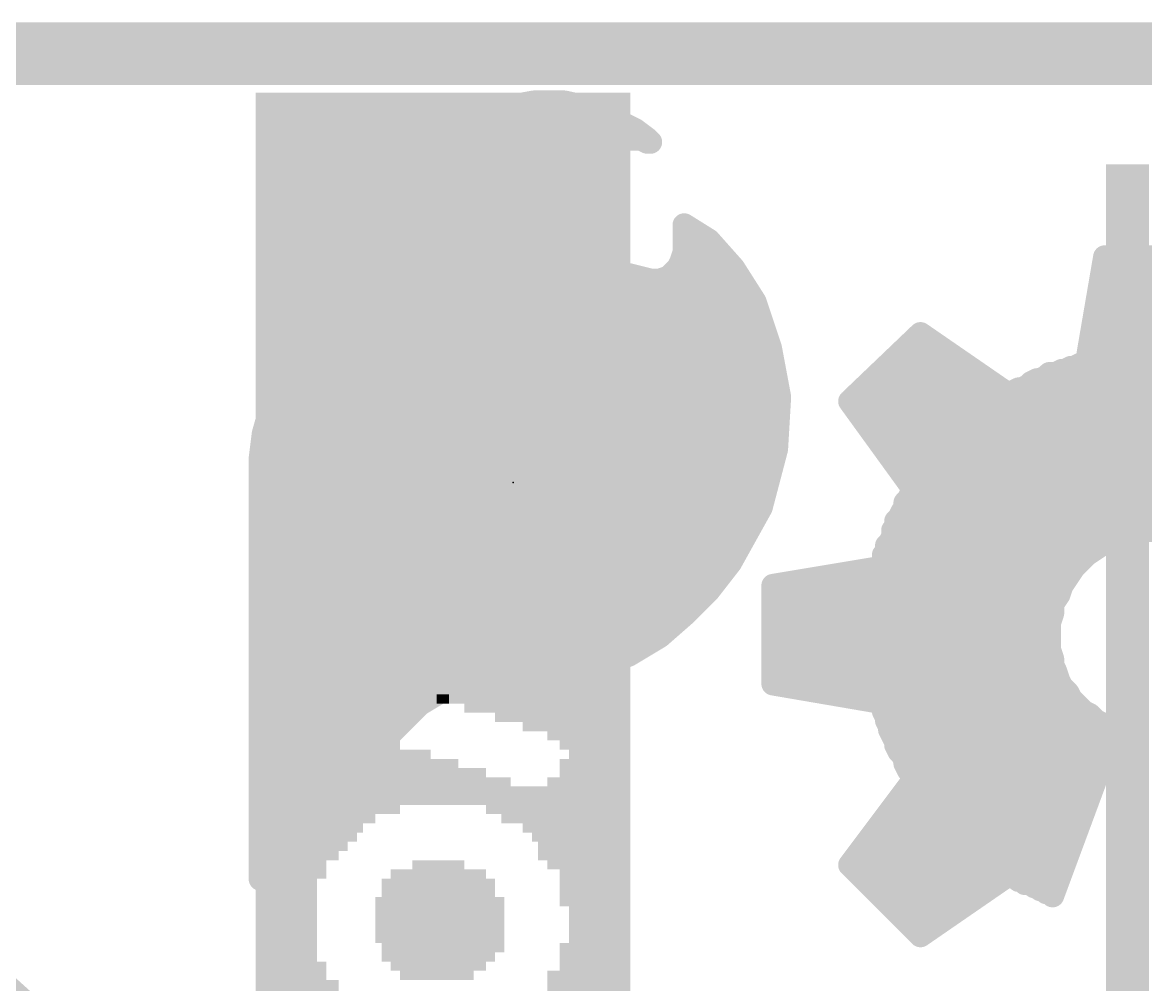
# Model space of a CAD drawing. Extents: x -25 to 82, y -13 to 16.
# Drawn here: x 1.958 to 5.615, y 9.668 to 12.802 of the extents above; entities that cross this region are included whole.
import ezdxf

# ---------------------------------------------------------------- set-up
doc = ezdxf.new("R2010")
doc.units = 0
for name, color, linetype in [('1', 12, 'CONTINUOUS'), ('16', 53, 'CONTINUOUS'), ('17', 254, 'CONTINUOUS'), ('20', 53, 'CONTINUOUS'), ('21', 41, 'CONTINUOUS'), ('22', 40, 'CONTINUOUS'), ('23', 53, 'CONTINUOUS'), ('29', 253, 'CONTINUOUS'), ('30', 253, 'CONTINUOUS')]:
    doc.layers.add(name, color=color, linetype=linetype)

# ---------------------------------------------------------------- blocks, each defined once
blk = doc.blocks.new('RECT')
blk.add_solid([(-0.5, -0.5), (0.5, -0.5), (-0.5, 0.5), (0.5, 0.5)])
blk = doc.blocks.new('ROUNDP')
at = {"const_width": 0.5}
blk.add_lwpolyline([(0, -0.25, 1), (0, 0.25, 1), (0, -0.25)], format="xyb", dxfattribs=at)

msp = doc.modelspace()

# ---------------------------------------------------------------- linework, layer by layer
at = {"layer": '1', "const_width": 0.2032}
msp.add_lwpolyline([(0, 12.7), (19.05, 12.7)], dxfattribs=at)
at = {"layer": '16', "const_width": 0.2032}
msp.add_lwpolyline([(0, 12.7), (19.05, 12.7)], dxfattribs=at)
at = {"layer": '20', "const_width": 0.2032}
msp.add_lwpolyline([(19.05, 12.7), (0, 12.7)], dxfattribs=at)
at = {"layer": '21', "const_width": 0.0762}
for points in [[(3.623, 12.542), (3.513, 12.522)], [(3.723, 12.542), (3.623, 12.542)], [(3.813, 12.522), (3.723, 12.542)], [(3.513, 12.522), (3.403, 12.462)], [(3.953, 12.452), (3.813, 12.522)], [(3.4668, 12.4968), (3.8634, 12.4968)], [(3.403, 12.462), (3.313, 12.392)], [(3.993, 12.422), (3.953, 12.452)], [(3.3498, 12.4206), (3.9074, 12.4206)], [(3.783, 12.382), (3.823, 12.402)], [(3.823, 12.402), (3.873, 12.412)], [(3.873, 12.412), (3.913, 12.422)], [(3.913, 12.422), (3.973, 12.422)], [(3.973, 12.422), (3.993, 12.412)], [(3.9758, 12.4206), (3.9944, 12.4206)], [(4.003, 12.412), (3.993, 12.422)], [(3.993, 12.412), (4.003, 12.412)], [(3.313, 12.392), (3.263, 12.312)], [(3.743, 12.352), (3.783, 12.382)], [(3.2833, 12.3444), (3.7379, 12.3444)], [(3.713, 12.302), (3.723, 12.322)], [(3.723, 12.322), (3.743, 12.352)], [(3.263, 12.312), (3.233, 12.222)], [(3.703, 12.272), (3.713, 12.302)], [(3.2484, 12.2682), (3.703, 12.2682)], [(3.703, 12.212), (3.703, 12.272)], [(3.233, 12.222), (3.233, 12.142)], [(3.713, 12.172), (3.703, 12.212)], [(3.233, 12.192), (3.708, 12.192)], [(3.233, 12.142), (3.253, 12.052)], [(3.753, 12.112), (3.713, 12.172)], [(4.113, 12.142), (4.113, 12.052)], [(4.193, 12.092), (4.113, 12.142)], [(3.2388, 12.1158), (3.7505, 12.1158)], [(3.813, 12.052), (3.753, 12.112)], [(4.113, 12.1158), (4.1549, 12.1158)], [(4.273, 12.002), (4.193, 12.092)], [(3.253, 12.052), (3.303, 11.962)], [(3.2599, 12.0396), (3.8295, 12.0396)], [(3.853, 12.022), (3.813, 12.052)], [(4.113, 12.052), (4.103, 12.022)], [(4.1089, 12.0396), (4.2396, 12.0396)], [(3.883, 12.002), (3.853, 12.022)], [(3.923, 11.982), (3.883, 12.002)], [(4.093, 12.002), (4.063, 11.972)], [(4.103, 12.022), (4.093, 12.002)], [(4.343, 11.892), (4.273, 12.002)], [(3.3022, 11.9634), (3.9974, 11.9634)], [(3.303, 11.962), (3.373, 11.882)], [(4.003, 11.962), (3.923, 11.982)], [(4.033, 11.962), (4.003, 11.962)], [(4.063, 11.972), (4.033, 11.962)], [(4.0372, 11.9634), (4.2976, 11.9634)], [(3.3685, 11.8872), (4.3446, 11.8872)], [(4.393, 11.742), (4.343, 11.892)], [(3.373, 11.882), (3.453, 11.792)], [(3.4361, 11.811), (4.37, 11.811)], [(3.453, 11.792), (3.523, 11.722)], [(3.073, 11.742), (3.013, 11.732)], [(3.193, 11.742), (3.073, 11.742)], [(3.233, 11.722), (3.193, 11.742)], [(4.423, 11.582), (4.393, 11.742)], [(2.913, 11.702), (2.873, 11.672)], [(2.963, 11.722), (2.913, 11.702)], [(3.013, 11.732), (2.963, 11.722)], [(3.0298, 11.7348), (3.2074, 11.7348)], [(3.183, 11.692), (3.223, 11.712)], [(3.223, 11.712), (3.233, 11.722)], [(3.5102, 11.7348), (4.3944, 11.7348)], [(3.523, 11.722), (3.553, 11.642)], [(2.873, 11.672), (2.823, 11.632)], [(3.093, 11.622), (3.153, 11.682)], [(3.153, 11.682), (3.183, 11.692)], [(2.823, 11.632), (2.763, 11.532)], [(2.8563, 11.6586), (3.1296, 11.6586)], [(3.5468, 11.6586), (4.4086, 11.6586)], [(3.553, 11.642), (3.553, 11.572)], [(3.083, 11.592), (3.093, 11.622)], [(3.083, 11.552), (3.083, 11.592)], [(2.7932, 11.5824), (3.083, 11.5824)], [(3.553, 11.572), (3.533, 11.512)], [(3.553, 11.5824), (4.4229, 11.5824)], [(4.413, 11.412), (4.423, 11.582)], [(2.763, 11.532), (2.743, 11.462)], [(3.093, 11.522), (3.083, 11.552)], [(3.113, 11.492), (3.093, 11.522)], [(2.7556, 11.5062), (3.1035, 11.5062)], [(3.173, 11.432), (3.113, 11.492)], [(3.533, 11.512), (3.493, 11.462)], [(3.5284, 11.5062), (4.4185, 11.5062)], [(2.743, 11.462), (2.733, 11.382)], [(3.493, 11.462), (3.433, 11.422)], [(2.739, 11.43), (3.178, 11.43)], [(3.223, 11.412), (3.173, 11.432)], [(3.273, 11.402), (3.223, 11.412)], [(3.433, 11.422), (3.353, 11.402)], [(3.445, 11.43), (4.4141, 11.43)], [(4.363, 11.222), (4.413, 11.412)], [(2.733, 11.382), (2.733, 10.012)], [(3.353, 11.402), (3.273, 11.402)], [(2.733, 11.3538), (4.3977, 11.3538)], [(2.733, 11.2776), (4.3776, 11.2776)], [(2.733, 11.2014), (4.3516, 11.2014)], [(4.263, 11.042), (4.363, 11.222)], [(2.733, 11.1252), (4.3092, 11.1252)], [(2.733, 11.049), (4.2669, 11.049)], [(4.193, 10.952), (4.263, 11.042)], [(2.733, 10.9728), (4.2092, 10.9728)], [(4.113, 10.872), (4.193, 10.952)], [(2.733, 10.8966), (4.1376, 10.8966)], [(4.033, 10.802), (4.113, 10.872)], [(2.733, 10.8204), (4.054, 10.8204)], [(3.933, 10.742), (4.033, 10.802)], [(2.733, 10.7442), (3.9367, 10.7442)], [(3.833, 10.702), (3.933, 10.742)], [(3.723, 10.672), (3.833, 10.702)], [(2.733, 10.668), (3.699, 10.668)], [(3.253, 10.582), (3.353, 10.642)], [(3.353, 10.642), (3.413, 10.652)], [(3.413, 10.652), (3.603, 10.652)], [(3.603, 10.652), (3.723, 10.672)], [(2.733, 10.5918), (3.2693, 10.5918)], [(3.153, 10.482), (3.253, 10.582)], [(2.733, 10.5156), (3.1866, 10.5156)], [(3.033, 10.342), (3.153, 10.482)], [(2.733, 10.4394), (3.1165, 10.4394)], [(2.733, 10.3632), (3.0512, 10.3632)], [(2.913, 10.222), (3.033, 10.342)], [(2.733, 10.287), (2.978, 10.287)], [(2.733, 10.2108), (2.9037, 10.2108)], [(2.863, 10.162), (2.913, 10.222)], [(2.733, 10.1346), (2.8356, 10.1346)], [(2.813, 10.112), (2.863, 10.162)], [(2.783, 10.062), (2.813, 10.112)], [(2.733, 10.012), (2.783, 10.062)], [(2.733, 10.0584), (2.7794, 10.0584)]]:
    msp.add_lwpolyline(points, dxfattribs=at)
at = {"layer": '21', "const_width": 0.0381}
for points in [[(3.623, 12.561, 1), (3.623, 12.5229)], [(3.6264, 12.5233, 1), (3.6196, 12.5607)], [(3.7271, 12.5606, 1), (3.7189, 12.5234)], [(3.723, 12.5229, 1), (3.723, 12.561)], [(3.5096, 12.5407, 1), (3.5164, 12.5033)], [(3.5221, 12.5053, 1), (3.5039, 12.5387)], [(3.8215, 12.539, 1), (3.8045, 12.505)], [(3.8089, 12.5034, 1), (3.8171, 12.5406)], [(3.4668, 12.5159, 1), (3.4668, 12.4778)], [(3.8634, 12.4778, 1), (3.8634, 12.5159)], [(3.3939, 12.4787, 1), (3.4121, 12.4453)], [(3.4147, 12.447, 1), (3.3913, 12.477)], [(3.9644, 12.4672, 1), (3.9416, 12.4368)], [(3.9445, 12.435, 1), (3.9615, 12.469)], [(3.3498, 12.4397, 1), (3.3498, 12.4016)], [(3.8193, 12.4207, 1), (3.8267, 12.3833)], [(3.8315, 12.385, 1), (3.8145, 12.419)], [(3.8684, 12.4305, 1), (3.8776, 12.3935)], [(3.8767, 12.3933, 1), (3.8693, 12.4307)], [(3.913, 12.4411, 1), (3.913, 12.403)], [(3.9074, 12.4016, 1), (3.9074, 12.4397)], [(3.9176, 12.4035, 1), (3.9084, 12.4405)], [(3.9815, 12.439, 1), (3.9645, 12.405)], [(3.9758, 12.4397, 1), (3.9758, 12.4016)], [(3.973, 12.403, 1), (3.973, 12.4411)], [(4.0065, 12.4355, 1), (3.9795, 12.4085)], [(3.993, 12.4311, 1), (3.993, 12.393)], [(3.9816, 12.4068, 1), (4.0044, 12.4372)], [(3.9845, 12.395, 1), (4.0015, 12.429)], [(3.9895, 12.3985, 1), (4.0165, 12.4255)], [(3.9944, 12.4016, 1), (3.9944, 12.4397)], [(4.003, 12.393, 1), (4.003, 12.4311)], [(3.3013, 12.407, 1), (3.3247, 12.377)], [(3.3292, 12.3819, 1), (3.2968, 12.4021)], [(3.7745, 12.399, 1), (3.7915, 12.365)], [(3.7944, 12.3668, 1), (3.7716, 12.3972)], [(3.2833, 12.3635, 1), (3.2833, 12.3254)], [(3.74, 12.3135, 1), (3.706, 12.3305)], [(3.7316, 12.3672, 1), (3.7544, 12.3368)], [(3.7589, 12.3414, 1), (3.7271, 12.3626)], [(3.7379, 12.3254, 1), (3.7379, 12.3635)], [(3.2468, 12.3221, 1), (3.2792, 12.3019)], [(3.2811, 12.306, 1), (3.2449, 12.318)], [(3.696, 12.3105, 1), (3.73, 12.2935)], [(3.7311, 12.296, 1), (3.6949, 12.308)], [(3.7071, 12.3326, 1), (3.7389, 12.3114)], [(3.2484, 12.2873, 1), (3.2484, 12.2492)], [(3.6849, 12.278, 1), (3.7211, 12.266)], [(3.7221, 12.272, 1), (3.684, 12.272)], [(3.703, 12.2492, 1), (3.703, 12.2873)], [(3.2521, 12.222, 1), (3.214, 12.222)], [(3.7215, 12.2166, 1), (3.6845, 12.2074)], [(3.2149, 12.228, 1), (3.2511, 12.216)], [(3.233, 12.2111, 1), (3.233, 12.173)], [(3.684, 12.212, 1), (3.7221, 12.212)], [(3.708, 12.173, 1), (3.708, 12.2111)], [(3.2516, 12.1461, 1), (3.2144, 12.1379)], [(3.7289, 12.1826, 1), (3.6971, 12.1614)], [(3.6945, 12.1674, 1), (3.7315, 12.1766)], [(4.1231, 12.1582, 1), (4.1029, 12.1258)], [(4.1321, 12.142, 1), (4.094, 12.142)], [(3.214, 12.142, 1), (3.2521, 12.142)], [(3.2388, 12.1349, 1), (3.2388, 12.0968)], [(3.7665, 12.1255, 1), (3.7395, 12.0985)], [(3.7371, 12.1014, 1), (3.7689, 12.1226)], [(3.7505, 12.0968, 1), (3.7505, 12.1349)], [(4.113, 12.1349, 1), (4.113, 12.0968)], [(4.1549, 12.0968, 1), (4.1549, 12.1349)], [(4.2072, 12.1047, 1), (4.1788, 12.0793)], [(4.1829, 12.0758, 1), (4.2031, 12.1082)], [(3.2697, 12.0613, 1), (3.2363, 12.0427)], [(3.2344, 12.0479, 1), (3.2716, 12.0561)], [(3.2599, 12.0587, 1), (3.2599, 12.0206)], [(3.8244, 12.0672, 1), (3.8016, 12.0368)], [(3.7995, 12.0385, 1), (3.8265, 12.0655)], [(3.8295, 12.0206, 1), (3.8295, 12.0587)], [(4.1089, 12.0587, 1), (4.1089, 12.0206)], [(4.094, 12.052, 1), (4.1321, 12.052)], [(4.1311, 12.046, 1), (4.0949, 12.058)], [(4.2396, 12.0206, 1), (4.2396, 12.0587)], [(3.8636, 12.0379, 1), (3.8424, 12.0061)], [(3.8416, 12.0068, 1), (3.8644, 12.0372)], [(3.8915, 12.019, 1), (3.8745, 11.985)], [(3.8724, 11.9861, 1), (3.8936, 12.0179)], [(4.1065, 11.9885, 1), (4.0795, 12.0155)], [(4.0849, 12.028, 1), (4.1211, 12.016)], [(4.12, 12.0135, 1), (4.086, 12.0305)], [(4.2891, 12.0122, 1), (4.2569, 11.9918)], [(4.2588, 11.9893, 1), (4.2872, 12.0147)], [(3.3022, 11.9825, 1), (3.3022, 11.9444)], [(3.3173, 11.9745, 1), (3.2887, 11.9495)], [(3.9276, 12.0005, 1), (3.9184, 11.9635)], [(3.9145, 11.965, 1), (3.9315, 11.999)], [(4.003, 11.981, 1), (4.003, 11.9429)], [(3.9974, 11.9444, 1), (3.9974, 11.9825)], [(3.9984, 11.9435, 1), (4.0076, 11.9805)], [(4.027, 11.9801, 1), (4.039, 11.9439)], [(4.0372, 11.9825, 1), (4.0372, 11.9444)], [(4.033, 11.9429, 1), (4.033, 11.981)], [(4.0495, 11.9855, 1), (4.0765, 11.9585)], [(4.069, 11.9539, 1), (4.057, 11.9901)], [(4.076, 12.0105, 1), (4.11, 11.9935)], [(4.2976, 11.9444, 1), (4.2976, 11.9825)], [(3.2863, 11.9527, 1), (3.3197, 11.9713)], [(3.3685, 11.9063, 1), (3.3685, 11.8681)], [(4.3611, 11.898, 1), (4.3249, 11.886)], [(4.3269, 11.8818, 1), (4.3591, 11.9022)], [(4.3446, 11.8681, 1), (4.3446, 11.9063)], [(3.3872, 11.8947, 1), (3.3588, 11.8693)], [(3.3587, 11.8695, 1), (3.3873, 11.8945)], [(3.4361, 11.83, 1), (3.4361, 11.7919)], [(4.37, 11.7919, 1), (4.37, 11.83)], [(3.4665, 11.8055, 1), (3.4395, 11.7785)], [(3.4388, 11.7793, 1), (3.4672, 11.8047)], [(3.073, 11.7611, 1), (3.073, 11.723)], [(3.0761, 11.7232, 1), (3.0699, 11.7608)], [(3.2015, 11.759, 1), (3.1845, 11.725)], [(3.193, 11.723, 1), (3.193, 11.7611)], [(4.4117, 11.7455, 1), (4.3743, 11.7385)], [(2.9059, 11.7197, 1), (2.9201, 11.6843)], [(2.9244, 11.6868, 1), (2.9016, 11.7172)], [(2.9593, 11.7407, 1), (2.9667, 11.7033)], [(2.9701, 11.7043, 1), (2.9559, 11.7397)], [(3.0099, 11.7508, 1), (3.0161, 11.7132)], [(3.0167, 11.7133, 1), (3.0093, 11.7507)], [(3.0298, 11.7538, 1), (3.0298, 11.7157)], [(3.2095, 11.7255, 1), (3.2365, 11.6985)], [(3.2074, 11.7157, 1), (3.2074, 11.7538)], [(3.2315, 11.695, 1), (3.2145, 11.729)], [(3.2465, 11.7085, 1), (3.2195, 11.7355)], [(3.2245, 11.705, 1), (3.2415, 11.739)], [(3.5102, 11.7538, 1), (3.5102, 11.7157)], [(3.5408, 11.7287, 1), (3.5052, 11.7153)], [(3.5095, 11.7085, 1), (3.5365, 11.7355)], [(4.3749, 11.736, 1), (4.4111, 11.748)], [(4.3944, 11.7157, 1), (4.3944, 11.7538)], [(2.8616, 11.6872, 1), (2.8844, 11.6568)], [(2.8849, 11.6571, 1), (2.8611, 11.6869)], [(3.147, 11.7001, 1), (3.159, 11.6639)], [(3.1665, 11.6685, 1), (3.1395, 11.6955)], [(3.1745, 11.709, 1), (3.1915, 11.675)], [(3.189, 11.6739, 1), (3.177, 11.7101)], [(2.8111, 11.6469, 1), (2.8349, 11.6171)], [(2.8393, 11.6222, 1), (2.8067, 11.6418)], [(2.8563, 11.6776, 1), (2.8563, 11.6395)], [(3.1296, 11.6395, 1), (3.1296, 11.6776)], [(3.5468, 11.6776, 1), (3.5468, 11.6395)], [(3.5721, 11.642, 1), (3.534, 11.642)], [(3.5352, 11.6353, 1), (3.5708, 11.6487)], [(4.4086, 11.6395, 1), (4.4086, 11.6776)], [(3.1021, 11.592, 1), (3.064, 11.592)], [(3.0795, 11.6355, 1), (3.1065, 11.6085)], [(3.1111, 11.616, 1), (3.0749, 11.628)], [(2.7932, 11.6014, 1), (2.7932, 11.5633)], [(3.0649, 11.598, 1), (3.1011, 11.586)], [(3.083, 11.5633, 1), (3.083, 11.6014)], [(3.553, 11.6014, 1), (3.553, 11.5633)], [(3.534, 11.572, 1), (3.5721, 11.572)], [(3.5711, 11.566, 1), (3.5349, 11.578)], [(4.442, 11.5809, 1), (4.404, 11.5831)], [(4.4043, 11.5785, 1), (4.4417, 11.5855)], [(4.4229, 11.5633, 1), (4.4229, 11.6014)], [(2.7467, 11.5418, 1), (2.7793, 11.5222)], [(2.7813, 11.5268, 1), (2.7447, 11.5372)], [(3.1011, 11.558, 1), (3.0649, 11.546)], [(3.064, 11.552, 1), (3.1021, 11.552)], [(3.1089, 11.5326, 1), (3.0771, 11.5114)], [(2.7556, 11.5252, 1), (2.7556, 11.4871)], [(3.0749, 11.516, 1), (3.1111, 11.528)], [(3.1265, 11.5055, 1), (3.0995, 11.4785)], [(3.0971, 11.4814, 1), (3.1289, 11.5026)], [(3.1035, 11.4871, 1), (3.1035, 11.5252)], [(3.5284, 11.5252, 1), (3.5284, 11.4871)], [(3.5149, 11.518, 1), (3.5511, 11.506)], [(3.5479, 11.5001, 1), (3.5181, 11.5239)], [(4.4185, 11.4871, 1), (4.4185, 11.5252)], [(2.7247, 11.4672, 1), (2.7613, 11.4568)], [(2.7619, 11.4596, 1), (2.7241, 11.4644)], [(3.4781, 11.4739, 1), (3.5079, 11.4501)], [(3.5036, 11.4461, 1), (3.4824, 11.4779)], [(2.739, 11.449, 1), (2.739, 11.4109)], [(3.1801, 11.4497, 1), (3.1659, 11.4143)], [(3.1595, 11.4185, 1), (3.1865, 11.4455)], [(3.178, 11.4109, 1), (3.178, 11.449)], [(3.2267, 11.4307, 1), (3.2193, 11.3933)], [(3.2159, 11.3943, 1), (3.2301, 11.4297)], [(3.4224, 11.4379, 1), (3.4436, 11.4061)], [(3.445, 11.449, 1), (3.445, 11.4109)], [(3.4376, 11.4035, 1), (3.4284, 11.4405)], [(4.4314, 11.4072, 1), (4.3946, 11.4168)], [(4.4141, 11.4109, 1), (4.4141, 11.449)], [(2.7521, 11.382, 1), (2.714, 11.382)], [(3.273, 11.4211, 1), (3.273, 11.383)], [(3.2693, 11.3833, 1), (3.2767, 11.4207)], [(3.3484, 11.4205, 1), (3.3576, 11.3835)], [(3.353, 11.383, 1), (3.353, 11.4211)], [(4.394, 11.4131, 1), (4.432, 11.4109)], [(2.7141, 11.3844, 1), (2.7519, 11.3796)], [(2.733, 11.3728, 1), (2.733, 11.3347)], [(4.3977, 11.3347, 1), (4.3977, 11.3728)], [(2.733, 11.2967, 1), (2.733, 11.2586)], [(4.3776, 11.2586, 1), (4.3776, 11.2967)], [(2.733, 11.2205, 1), (2.733, 11.1824)], [(4.3446, 11.2268, 1), (4.3814, 11.2172)], [(4.3797, 11.2127, 1), (4.3463, 11.2313)], [(4.3516, 11.1824, 1), (4.3516, 11.2205)], [(2.733, 11.1443, 1), (2.733, 11.1062)], [(4.3092, 11.1062, 1), (4.3092, 11.1443)], [(2.733, 11.0681, 1), (2.733, 11.03)], [(4.278, 11.0303, 1), (4.248, 11.0537)], [(4.2669, 11.03, 1), (4.2669, 11.0681)], [(4.2463, 11.0513, 1), (4.2797, 11.0327)], [(2.733, 10.9919, 1), (2.733, 10.9538)], [(4.2092, 10.9538, 1), (4.2092, 10.9919)], [(4.178, 10.9637, 1), (4.208, 10.9403)], [(4.2065, 10.9385, 1), (4.1795, 10.9655)], [(2.733, 10.9157, 1), (2.733, 10.8776)], [(4.1376, 10.8776, 1), (4.1376, 10.9157)], [(4.0995, 10.8855, 1), (4.1265, 10.8585)], [(4.1255, 10.8577, 1), (4.1005, 10.8863)], [(2.733, 10.8395, 1), (2.733, 10.8014)], [(4.0205, 10.8163, 1), (4.0455, 10.7877)], [(4.0428, 10.7857, 1), (4.0232, 10.8183)], [(4.054, 10.8014, 1), (4.054, 10.8395)], [(2.733, 10.7633, 1), (2.733, 10.7252)], [(3.9232, 10.7583, 1), (3.9428, 10.7257)], [(3.9401, 10.7243, 1), (3.9259, 10.7597)], [(3.9367, 10.7252, 1), (3.9367, 10.7633)], [(3.8259, 10.7197, 1), (3.8401, 10.6843)], [(3.838, 10.6836, 1), (3.828, 10.7204)], [(2.733, 10.6871, 1), (2.733, 10.649)], [(3.3499, 10.6608, 1), (3.3561, 10.6232)], [(3.3628, 10.6257, 1), (3.3432, 10.6583)], [(3.413, 10.6711, 1), (3.413, 10.633)], [(3.4161, 10.6332, 1), (3.4099, 10.6708)], [(3.5999, 10.6708, 1), (3.6061, 10.6332)], [(3.603, 10.633, 1), (3.603, 10.6711)], [(3.699, 10.649, 1), (3.699, 10.6871)], [(3.718, 10.6904, 1), (3.728, 10.6536)], [(3.7261, 10.6532, 1), (3.7199, 10.6908)], [(2.733, 10.6109, 1), (2.733, 10.5728)], [(3.2432, 10.5983, 1), (3.2628, 10.5657)], [(3.2665, 10.5685, 1), (3.2395, 10.5955)], [(3.2693, 10.5728, 1), (3.2693, 10.6109)], [(2.733, 10.5347, 1), (2.733, 10.4966)], [(3.1866, 10.4966, 1), (3.1866, 10.5347)], [(3.1395, 10.4955, 1), (3.1665, 10.4685)], [(3.1675, 10.4696, 1), (3.1385, 10.4944)], [(2.733, 10.4585, 1), (2.733, 10.4204)], [(3.1165, 10.4204, 1), (3.1165, 10.4585)], [(2.733, 10.3823, 1), (2.733, 10.3442)], [(3.0512, 10.3442, 1), (3.0512, 10.3823)], [(3.0185, 10.3544, 1), (3.0475, 10.3296)], [(3.0465, 10.3285, 1), (3.0195, 10.3555)], [(2.733, 10.3061, 1), (2.733, 10.268)], [(2.978, 10.268, 1), (2.978, 10.3061)], [(2.733, 10.2299, 1), (2.733, 10.1918)], [(2.8995, 10.2355, 1), (2.9265, 10.2085)], [(2.9276, 10.2098, 1), (2.8984, 10.2342)], [(2.9037, 10.1918, 1), (2.9037, 10.2299)], [(2.733, 10.1537, 1), (2.733, 10.1156)], [(2.8356, 10.1156, 1), (2.8356, 10.1537)], [(2.8484, 10.1742, 1), (2.8776, 10.1498)], [(2.8765, 10.1485, 1), (2.8495, 10.1755)], [(2.7995, 10.1255, 1), (2.8265, 10.0985)], [(2.8293, 10.1022, 1), (2.7967, 10.1218)], [(2.733, 10.0775, 1), (2.733, 10.0394)], [(2.7965, 10.0485, 1), (2.7695, 10.0755)], [(2.7794, 10.0394, 1), (2.7794, 10.0775)], [(2.7667, 10.0718, 1), (2.7993, 10.0522)], [(2.7195, 10.0255, 1), (2.7465, 9.9985)], [(2.714, 10.012, 1), (2.7521, 10.012)]]:
    msp.add_lwpolyline(points, format="xyb", dxfattribs=at)
at = {"layer": '22', "const_width": 0.076}
for points in [[(5.4222, 11.6878), (5.4822, 12.0378)], [(5.4822, 12.0378), (5.8022, 12.0378)], [(5.4771, 12.008), (5.8073, 12.008)], [(5.4641, 11.932), (5.8203, 11.932)], [(5.451, 11.856), (5.8334, 11.856)], [(4.6522, 11.5678), (4.8822, 11.7878)], [(4.8741, 11.78), (4.8935, 11.78)], [(4.8822, 11.7878), (5.1722, 11.5878)], [(5.438, 11.78), (5.8464, 11.78)], [(4.7946, 11.704), (5.0037, 11.704)], [(5.425, 11.704), (5.8594, 11.704)], [(5.3222, 11.6578), (5.3422, 11.6678)], [(5.3422, 11.6678), (5.3522, 11.6678)], [(5.3522, 11.6678), (5.3722, 11.6778)], [(5.3722, 11.6778), (5.3822, 11.6778)], [(5.3822, 11.6778), (5.4022, 11.6878)], [(5.4022, 11.6878), (5.4222, 11.6878)], [(4.7152, 11.628), (5.1139, 11.628)], [(5.2322, 11.6178), (5.2422, 11.6278)], [(5.2422, 11.6278), (5.2622, 11.6378)], [(5.2427, 11.628), (6.032, 11.628)], [(5.2622, 11.6378), (5.2722, 11.6378)], [(5.2722, 11.6378), (5.2922, 11.6478)], [(5.2922, 11.6478), (5.3022, 11.6578)], [(5.3022, 11.6578), (5.3222, 11.6578)], [(5.1722, 11.5878), (5.1822, 11.5978)], [(5.1822, 11.5978), (5.2022, 11.6078)], [(5.2022, 11.6078), (5.2122, 11.6078)], [(5.2122, 11.6078), (5.2322, 11.6178)], [(4.8622, 11.2778), (4.6522, 11.5678)], [(4.6636, 11.552), (6.6113, 11.552)], [(4.7187, 11.476), (6.5589, 11.476)], [(4.7737, 11.4), (6.5065, 11.4)], [(4.8287, 11.324), (6.4541, 11.324)], [(4.8422, 11.2478), (4.8522, 11.2678)], [(4.8522, 11.2678), (4.8622, 11.2778)], [(4.8322, 11.2378), (4.8422, 11.2478)], [(4.8322, 11.2178), (4.8322, 11.2378)], [(4.8423, 11.248), (6.4322, 11.248)], [(4.8022, 11.1778), (4.8122, 11.1878)], [(4.8122, 11.1878), (4.8222, 11.2078)], [(4.8222, 11.2078), (4.8322, 11.2178)], [(4.7922, 11.1478), (4.8022, 11.1578)], [(4.8022, 11.1578), (4.8022, 11.1778)], [(4.8022, 11.172), (6.4751, 11.172)], [(4.7822, 11.1078), (4.7922, 11.1278)], [(4.7922, 11.1278), (4.7922, 11.1478)], [(5.5122, 11.1178), (5.4822, 11.1078)], [(5.5422, 11.1378), (5.5122, 11.1178)], [(5.5722, 11.1378), (5.5422, 11.1378)], [(5.6022, 11.1478), (5.5722, 11.1378)], [(5.6722, 11.1478), (5.6022, 11.1478)], [(4.7622, 11.0678), (4.7722, 11.0778)], [(4.7722, 11.0978), (4.7822, 11.1078)], [(4.7722, 11.0778), (4.7722, 11.0978)], [(4.7722, 11.096), (5.4645, 11.096)], [(5.4822, 11.1078), (5.4222, 11.0678)], [(4.7622, 11.0278), (4.7622, 11.0678)], [(5.4222, 11.0678), (5.3822, 11.0278)], [(4.4022, 10.9678), (4.7622, 11.0278)], [(4.7156, 11.02), (5.377, 11.02)], [(5.3822, 11.0278), (5.3422, 10.9678)], [(4.4022, 10.6478), (4.4022, 10.9678)], [(4.4022, 10.944), (5.3343, 10.944)], [(5.3322, 10.9378), (5.3122, 10.9078)], [(5.3422, 10.9678), (5.3322, 10.9378)], [(5.3122, 10.9078), (5.3122, 10.8778)], [(4.4022, 10.868), (5.3089, 10.868)], [(5.3122, 10.8778), (5.3022, 10.8478)], [(5.3022, 10.8478), (5.3022, 10.7578)], [(4.4022, 10.792), (5.3022, 10.792)], [(5.3022, 10.7578), (5.3122, 10.7278)], [(4.4022, 10.716), (5.3122, 10.716)], [(5.3122, 10.7278), (5.3122, 10.7078)], [(5.3122, 10.7078), (5.3222, 10.6878)], [(5.3222, 10.6878), (5.3322, 10.6578)], [(4.7522, 10.5878), (4.4022, 10.6478)], [(4.4475, 10.64), (5.3411, 10.64)], [(5.3322, 10.6578), (5.3422, 10.6378)], [(5.3422, 10.6378), (5.3622, 10.6178)], [(5.3622, 10.6178), (5.3722, 10.5978)], [(4.7622, 10.5778), (4.7522, 10.5878)], [(4.7622, 10.5578), (4.7622, 10.5778)], [(5.3722, 10.5978), (5.4122, 10.5578)], [(4.7622, 10.564), (5.406, 10.564)], [(4.7722, 10.5378), (4.7622, 10.5578)], [(4.7722, 10.5278), (4.7722, 10.5378)], [(5.4122, 10.5578), (5.4322, 10.5478)], [(5.4322, 10.5478), (5.4522, 10.5278)], [(4.7822, 10.5078), (4.7722, 10.5278)], [(4.7822, 10.4978), (4.7822, 10.5078)], [(4.8022, 10.4578), (4.7822, 10.4978)], [(5.5122, 10.4978), (5.3122, 9.9578)], [(5.4522, 10.5278), (5.5122, 10.4978)], [(4.7871, 10.488), (5.5086, 10.488)], [(4.8022, 10.4478), (4.8022, 10.4578)], [(4.8122, 10.4278), (4.8022, 10.4478)], [(4.8222, 10.4178), (4.8122, 10.4278)], [(4.8322, 10.3978), (4.8222, 10.4178)], [(4.8251, 10.412), (5.4804, 10.412)], [(4.8322, 10.3878), (4.8322, 10.3978)], [(4.8422, 10.3678), (4.8322, 10.3878)], [(4.8522, 10.3578), (4.8422, 10.3678)], [(4.8622, 10.3378), (4.8522, 10.3578)], [(4.6522, 10.0578), (4.8622, 10.3378)], [(4.8609, 10.336), (5.4523, 10.336)], [(4.8039, 10.26), (5.4241, 10.26)], [(4.7469, 10.184), (5.396, 10.184)], [(4.6899, 10.108), (5.3678, 10.108)], [(4.8822, 9.8278), (4.6522, 10.0578)], [(4.678, 10.032), (5.3397, 10.032)], [(5.1722, 10.0278), (4.8822, 9.8278)], [(5.1822, 10.0278), (5.1722, 10.0278)], [(5.2022, 10.0078), (5.1822, 10.0278)], [(5.2122, 10.0078), (5.2022, 10.0078)], [(5.2222, 9.9978), (5.2122, 10.0078)], [(5.2422, 9.9978), (5.2222, 9.9978)], [(5.2522, 9.9878), (5.2422, 9.9978)], [(5.2622, 9.9878), (5.2522, 9.9878)], [(5.2722, 9.9778), (5.2622, 9.9878)], [(4.754, 9.956), (5.0681, 9.956)], [(5.2822, 9.9778), (5.2722, 9.9778)], [(5.2922, 9.9678), (5.2822, 9.9778)], [(5.3122, 9.9678), (5.2922, 9.9678)], [(5.3122, 9.9578), (5.3122, 9.9678)], [(4.83, 9.88), (4.9579, 9.88)]]:
    msp.add_lwpolyline(points, dxfattribs=at)
at = {"layer": '22', "const_width": 0.038}
for points in [[(5.4822, 12.0568, 1), (5.4822, 12.0188)], [(5.5009, 12.0346, 1), (5.4635, 12.041)], [(5.4771, 12.027, 1), (5.4771, 11.989)], [(5.4641, 11.951, 1), (5.4641, 11.913)], [(5.451, 11.875, 1), (5.451, 11.837)], [(4.8741, 11.799, 1), (4.8741, 11.761)], [(4.893, 11.8034, 1), (4.8714, 11.7721)], [(4.8953, 11.774, 1), (4.8691, 11.8015)], [(4.8935, 11.761, 1), (4.8935, 11.799)], [(5.438, 11.799, 1), (5.438, 11.761)], [(4.7946, 11.723, 1), (4.7946, 11.685)], [(5.0037, 11.685, 1), (5.0037, 11.723)], [(5.425, 11.723, 1), (5.425, 11.685)], [(5.3422, 11.6868, 1), (5.3422, 11.6488)], [(5.3437, 11.6848, 1), (5.3607, 11.6508)], [(5.3507, 11.6508, 1), (5.3337, 11.6848)], [(5.3522, 11.6488, 1), (5.3522, 11.6868)], [(5.3722, 11.6968, 1), (5.3722, 11.6588)], [(5.3737, 11.6948, 1), (5.3907, 11.6608)], [(5.3807, 11.6608, 1), (5.3637, 11.6948)], [(5.3822, 11.6588, 1), (5.3822, 11.6968)], [(5.4022, 11.7068, 1), (5.4022, 11.6688)], [(5.4107, 11.6708, 1), (5.3937, 11.7048)], [(5.4035, 11.691, 1), (5.4409, 11.6846)], [(5.4222, 11.6688, 1), (5.4222, 11.7068)], [(4.7152, 11.647, 1), (4.7152, 11.609)], [(5.1139, 11.609, 1), (5.1139, 11.647)], [(5.2427, 11.647, 1), (5.2427, 11.609)], [(5.2556, 11.6143, 1), (5.2288, 11.6412)], [(5.2622, 11.6568, 1), (5.2622, 11.6188)], [(5.2637, 11.6548, 1), (5.2807, 11.6208)], [(5.2707, 11.6208, 1), (5.2537, 11.6548)], [(5.2722, 11.6188, 1), (5.2722, 11.6568)], [(5.2788, 11.6612, 1), (5.3056, 11.6343)], [(5.3022, 11.6768, 1), (5.3022, 11.6388)], [(5.3007, 11.6308, 1), (5.2837, 11.6648)], [(5.3156, 11.6443, 1), (5.2888, 11.6712)], [(5.3137, 11.6748, 1), (5.3307, 11.6408)], [(5.3222, 11.6388, 1), (5.3222, 11.6768)], [(5.1737, 11.6148, 1), (5.1907, 11.5808)], [(5.1956, 11.5843, 1), (5.1688, 11.6112)], [(5.2022, 11.6268, 1), (5.2022, 11.5888)], [(5.2037, 11.6248, 1), (5.2207, 11.5908)], [(5.2107, 11.5908, 1), (5.1937, 11.6248)], [(5.2122, 11.5888, 1), (5.2122, 11.6268)], [(5.2188, 11.6312, 1), (5.2456, 11.6043)], [(5.2337, 11.6448, 1), (5.2507, 11.6108)], [(5.2407, 11.6008, 1), (5.2237, 11.6348)], [(4.6676, 11.5789, 1), (4.6368, 11.5566)], [(4.6391, 11.5815, 1), (4.6653, 11.554)], [(5.1588, 11.6012, 1), (5.1856, 11.5743)], [(5.1614, 11.5721, 1), (5.183, 11.6034)], [(4.6636, 11.571, 1), (4.6636, 11.533)], [(4.7187, 11.495, 1), (4.7187, 11.457)], [(4.7737, 11.419, 1), (4.7737, 11.381)], [(4.8287, 11.343, 1), (4.8287, 11.305)], [(4.8388, 11.2812, 1), (4.8656, 11.2543)], [(4.8692, 11.2593, 1), (4.8352, 11.2763)], [(4.8468, 11.2666, 1), (4.8776, 11.2889)], [(4.8756, 11.2643, 1), (4.8488, 11.2912)], [(4.8512, 11.2378, 1), (4.8132, 11.2378)], [(4.8188, 11.2512, 1), (4.8456, 11.2243)], [(4.8252, 11.2563, 1), (4.8592, 11.2393)], [(4.8423, 11.267, 1), (4.8423, 11.229)], [(4.8556, 11.2343, 1), (4.8288, 11.2612)], [(4.8256, 11.1743, 1), (4.7988, 11.2012)], [(4.8088, 11.2212, 1), (4.8356, 11.1943)], [(4.8392, 11.1993, 1), (4.8052, 11.2163)], [(4.8132, 11.2178, 1), (4.8512, 11.2178)], [(4.8456, 11.2043, 1), (4.8188, 11.2312)], [(4.8212, 11.1778, 1), (4.7832, 11.1778)], [(4.7888, 11.1912, 1), (4.8156, 11.1643)], [(4.8022, 11.191, 1), (4.8022, 11.153)], [(4.8156, 11.1443, 1), (4.7888, 11.1712)], [(4.7952, 11.1963, 1), (4.8292, 11.1793)], [(4.8112, 11.1478, 1), (4.7732, 11.1478)], [(4.7788, 11.1612, 1), (4.8056, 11.1343)], [(4.8092, 11.1193, 1), (4.7752, 11.1363)], [(4.7832, 11.1578, 1), (4.8212, 11.1578)], [(5.5017, 11.1336, 1), (5.5227, 11.102)], [(5.5182, 11.0997, 1), (5.5062, 11.1358)], [(5.5422, 11.1568, 1), (5.5422, 11.1188)], [(5.5527, 11.122, 1), (5.5317, 11.1536)], [(5.5662, 11.1558, 1), (5.5782, 11.1197)], [(5.5722, 11.1188, 1), (5.5722, 11.1568)], [(5.6022, 11.1668, 1), (5.6022, 11.1288)], [(5.6082, 11.1297, 1), (5.5962, 11.1658)], [(4.7912, 11.0978, 1), (4.7532, 11.0978)], [(4.7722, 11.115, 1), (4.7722, 11.077)], [(4.7588, 11.1112, 1), (4.7856, 11.0843)], [(4.7856, 11.0643, 1), (4.7588, 11.0912)], [(4.7652, 11.1163, 1), (4.7992, 11.0993)], [(4.7956, 11.0943, 1), (4.7688, 11.1212)], [(4.7732, 11.1278, 1), (4.8112, 11.1278)], [(5.4762, 11.1258, 1), (5.4882, 11.0897)], [(5.4645, 11.077, 1), (5.4645, 11.115)], [(5.4927, 11.092, 1), (5.4717, 11.1236)], [(4.7812, 11.0678, 1), (4.7432, 11.0678)], [(4.7488, 11.0812, 1), (4.7756, 11.0543)], [(4.7532, 11.0778, 1), (4.7912, 11.0778)], [(5.4117, 11.0836, 1), (5.4327, 11.052)], [(5.4356, 11.0543, 1), (5.4088, 11.0812)], [(4.7156, 11.039, 1), (4.7156, 11.001)], [(4.7432, 11.0278, 1), (4.7812, 11.0278)], [(4.7653, 11.009, 1), (4.7591, 11.0465)], [(5.3688, 11.0412, 1), (5.3956, 11.0143)], [(5.398, 11.0172, 1), (5.3664, 11.0383)], [(5.377, 11.001, 1), (5.377, 11.039)], [(4.4212, 10.9678, 1), (4.3832, 10.9678)], [(4.3991, 10.9865, 1), (4.4053, 10.949)], [(4.4022, 10.963, 1), (4.4022, 10.925)], [(5.348, 10.9272, 1), (5.3164, 10.9483)], [(5.3264, 10.9783, 1), (5.358, 10.9572)], [(5.3602, 10.9618, 1), (5.3242, 10.9738)], [(5.3343, 10.925, 1), (5.3343, 10.963)], [(5.3312, 10.9078, 1), (5.2932, 10.9078)], [(5.2964, 10.9183, 1), (5.328, 10.8972)], [(5.3142, 10.9438, 1), (5.3502, 10.9318)], [(4.4022, 10.887, 1), (4.4022, 10.849)], [(5.2932, 10.8778, 1), (5.3312, 10.8778)], [(5.3302, 10.8718, 1), (5.2942, 10.8838)], [(5.3089, 10.849, 1), (5.3089, 10.887)], [(5.3212, 10.8478, 1), (5.2832, 10.8478)], [(5.2842, 10.8538, 1), (5.3202, 10.8418)], [(4.4022, 10.811, 1), (4.4022, 10.773)], [(5.3022, 10.773, 1), (5.3022, 10.811)], [(5.3202, 10.7638, 1), (5.2842, 10.7518)], [(4.4022, 10.735, 1), (4.4022, 10.697)], [(5.2832, 10.7578, 1), (5.3212, 10.7578)], [(5.3312, 10.7278, 1), (5.2932, 10.7278)], [(5.2942, 10.7218, 1), (5.3302, 10.7338)], [(5.3122, 10.697, 1), (5.3122, 10.735)], [(5.3292, 10.7163, 1), (5.2952, 10.6993)], [(5.2932, 10.7078, 1), (5.3312, 10.7078)], [(5.3402, 10.6938, 1), (5.3042, 10.6818)], [(5.3052, 10.6793, 1), (5.3392, 10.6963)], [(4.4054, 10.6665, 1), (4.399, 10.629)], [(4.4475, 10.659, 1), (4.4475, 10.621)], [(5.3492, 10.6663, 1), (5.3152, 10.6493)], [(5.3142, 10.6518, 1), (5.3502, 10.6638)], [(5.3411, 10.621, 1), (5.3411, 10.659)], [(4.3832, 10.6478, 1), (4.4212, 10.6478)], [(5.3556, 10.6512, 1), (5.3288, 10.6243)], [(5.3252, 10.6293, 1), (5.3592, 10.6463)], [(5.3792, 10.6263, 1), (5.3452, 10.6093)], [(5.3488, 10.6043, 1), (5.3756, 10.6312)], [(4.7656, 10.6012, 1), (4.7388, 10.5743)], [(4.7812, 10.5778, 1), (4.7432, 10.5778)], [(4.7488, 10.5643, 1), (4.7756, 10.5912)], [(4.749, 10.569, 1), (4.7554, 10.6065)], [(5.3856, 10.6112, 1), (5.3588, 10.5843)], [(5.3552, 10.5893, 1), (5.3892, 10.6063)], [(4.7622, 10.583, 1), (4.7622, 10.545)], [(4.7792, 10.5663, 1), (4.7452, 10.5493)], [(4.7432, 10.5578, 1), (4.7812, 10.5578)], [(4.7912, 10.5378, 1), (4.7532, 10.5378)], [(5.4207, 10.5748, 1), (5.4037, 10.5408)], [(5.3988, 10.5443, 1), (5.4256, 10.5712)], [(5.406, 10.545, 1), (5.406, 10.583)], [(5.4456, 10.5612, 1), (5.4188, 10.5343)], [(5.4237, 10.5308, 1), (5.4407, 10.5648)], [(4.7892, 10.5363, 1), (4.7552, 10.5193)], [(4.7532, 10.5278, 1), (4.7912, 10.5278)], [(4.7552, 10.5293, 1), (4.7892, 10.5463)], [(4.8012, 10.5078, 1), (4.7632, 10.5078)], [(4.7992, 10.5063, 1), (4.7652, 10.4893)], [(4.7652, 10.4993, 1), (4.7992, 10.5163)], [(5.4607, 10.5448, 1), (5.4437, 10.5108)], [(5.4388, 10.5143, 1), (5.4656, 10.5412)], [(5.53, 10.4912, 1), (5.4944, 10.5044)], [(5.5037, 10.4808, 1), (5.5207, 10.5148)], [(4.7632, 10.4978, 1), (4.8012, 10.4978)], [(4.7871, 10.507, 1), (4.7871, 10.469)], [(4.8212, 10.4578, 1), (4.7832, 10.4578)], [(5.5086, 10.469, 1), (5.5086, 10.507)], [(4.8192, 10.4563, 1), (4.7852, 10.4393)], [(4.7832, 10.4478, 1), (4.8212, 10.4478)], [(4.7852, 10.4493, 1), (4.8192, 10.4663)], [(4.8256, 10.4412, 1), (4.7988, 10.4143)], [(4.7952, 10.4193, 1), (4.8292, 10.4363)], [(4.8392, 10.4263, 1), (4.8052, 10.4093)], [(4.8251, 10.431, 1), (4.8251, 10.393)], [(4.8088, 10.4043, 1), (4.8356, 10.4312)], [(4.8512, 10.3978, 1), (4.8132, 10.3978)], [(4.8492, 10.3963, 1), (4.8152, 10.3793)], [(4.8152, 10.3893, 1), (4.8492, 10.4063)], [(5.4804, 10.393, 1), (5.4804, 10.431)], [(4.8132, 10.3878, 1), (4.8512, 10.3878)], [(4.8556, 10.3812, 1), (4.8288, 10.3543)], [(4.8252, 10.3593, 1), (4.8592, 10.3763)], [(4.8692, 10.3663, 1), (4.8352, 10.3493)], [(4.8388, 10.3443, 1), (4.8656, 10.3712)], [(4.8609, 10.355, 1), (4.8609, 10.317)], [(4.8452, 10.3293, 1), (4.8792, 10.3463)], [(4.8774, 10.3264, 1), (4.847, 10.3492)], [(5.4523, 10.317, 1), (5.4523, 10.355)], [(4.8039, 10.279, 1), (4.8039, 10.241)], [(5.4241, 10.241, 1), (5.4241, 10.279)], [(4.7469, 10.203, 1), (4.7469, 10.165)], [(5.396, 10.165, 1), (5.396, 10.203)], [(4.6899, 10.127, 1), (4.6899, 10.089)], [(5.3678, 10.089, 1), (5.3678, 10.127)], [(4.6656, 10.0712, 1), (4.6388, 10.0443)], [(4.637, 10.0692, 1), (4.6674, 10.0464)], [(4.678, 10.051, 1), (4.678, 10.013)], [(5.1722, 10.0468, 1), (5.1722, 10.0088)], [(5.183, 10.0121, 1), (5.1614, 10.0434)], [(5.1956, 10.0412, 1), (5.1688, 10.0143)], [(5.1822, 10.0088, 1), (5.1822, 10.0468)], [(5.3397, 10.013, 1), (5.3397, 10.051)], [(5.2022, 10.0268, 1), (5.2022, 9.9888)], [(5.1888, 9.9943, 1), (5.2156, 10.0212)], [(5.2256, 10.0212, 1), (5.1988, 9.9943)], [(5.2222, 10.0168, 1), (5.2222, 9.9788)], [(5.2088, 9.9843, 1), (5.2356, 10.0112)], [(5.2122, 9.9888, 1), (5.2122, 10.0268)], [(5.2556, 10.0112, 1), (5.2288, 9.9843)], [(5.2522, 10.0068, 1), (5.2522, 9.9688)], [(5.2388, 9.9743, 1), (5.2656, 10.0012)], [(5.2422, 9.9788, 1), (5.2422, 10.0168)], [(5.2756, 10.0012, 1), (5.2488, 9.9743)], [(5.2622, 9.9688, 1), (5.2622, 10.0068)], [(4.754, 9.975, 1), (4.754, 9.937)], [(5.0681, 9.937, 1), (5.0681, 9.975)], [(5.2722, 9.9968, 1), (5.2722, 9.9588)], [(5.2588, 9.9643, 1), (5.2856, 9.9912)], [(5.2956, 9.9912, 1), (5.2688, 9.9643)], [(5.2922, 9.9868, 1), (5.2922, 9.9488)], [(5.2788, 9.9543, 1), (5.3056, 9.9812)], [(5.2822, 9.9588, 1), (5.2822, 9.9968)], [(5.3312, 9.9678, 1), (5.2932, 9.9678)], [(5.2944, 9.9644, 1), (5.33, 9.9512)], [(5.3122, 9.9488, 1), (5.3122, 9.9868)], [(5.2932, 9.9578, 1), (5.3312, 9.9578)], [(4.83, 9.899, 1), (4.83, 9.861)], [(4.9579, 9.861, 1), (4.9579, 9.899)], [(4.8714, 9.8434, 1), (4.893, 9.8121)], [(4.8688, 9.8143, 1), (4.8956, 9.8412)]]:
    msp.add_lwpolyline(points, format="xyb", dxfattribs=at)
at = {"layer": '23'}
msp.add_point((3.556, 11.303), dxfattribs=at)

# ---------------------------------------------------------------- block references
at = {"layer": '17', "xscale": 1.8796, "yscale": 1.8796, "rotation": 180}
msp.add_blockref('ROUNDP', (1.27, 8.89), dxfattribs=at)
msp.add_blockref('ROUNDP', (1.27, 8.89), dxfattribs=at)
at = {"layer": '21', "xscale": 3.15, "yscale": 0.03, "rotation": 270}
for p in [(5.501, 10.765), (5.531, 10.765), (5.561, 10.765), (5.591, 10.765), (5.611, 10.765)]:
    msp.add_blockref('RECT', p, dxfattribs=at)
at = {"layer": '22', "xscale": 1.2192, "yscale": 0.9144}
msp.add_blockref('RECT', (3.3274, 12.1158), dxfattribs=at)
at = {"layer": '22', "rotation": 90}
for p, xscale, yscale in [((2.7324, 10.0884), 3.15, 0.03), ((2.7624, 10.0884), 3.15, 0.03), ((2.7924, 10.0884), 3.15, 0.03), ((2.8224, 10.0884), 3.15, 0.03), ((2.8424, 10.0884), 3.15, 0.03), ((2.8724, 10.0884), 3.15, 0.03), ((2.9024, 10.0884), 3.15, 0.03), ((2.9324, 11.3784), 0.57, 0.03), ((2.9674, 11.3934), 0.54, 0.04), ((3.0024, 11.3934), 0.54, 0.03), ((3.0324, 11.3934), 0.54, 0.03), ((3.0524, 11.4084), 0.51, 0.03), ((3.0874, 11.4084), 0.51, 0.04), ((3.1224, 11.4084), 0.51, 0.03), ((3.1424, 11.4234), 0.48, 0.03), ((3.1724, 11.4234), 0.48, 0.03), ((3.2074, 11.4384), 0.45, 0.04), ((3.2424, 11.4384), 0.45, 0.03), ((3.2724, 11.4384), 0.45, 0.03), ((3.2924, 11.4534), 0.42, 0.03), ((3.3274, 11.4534), 0.42, 0.04), ((3.3624, 11.4534), 0.42, 0.03), ((3.3824, 11.4684), 0.39, 0.03), ((3.4124, 11.4684), 0.39, 0.03), ((3.4474, 11.4684), 0.39, 0.04), ((3.4824, 11.4834), 0.36, 0.03), ((3.5124, 11.4834), 0.36, 0.03), ((3.5324, 11.4834), 0.36, 0.03), ((3.5674, 11.4984), 0.33, 0.04), ((3.6024, 11.4984), 0.33, 0.03), ((3.6324, 11.4984), 0.33, 0.03), ((3.6524, 11.4984), 0.33, 0.03), ((3.6874, 11.4834), 0.36, 0.04), ((3.7224, 11.4534), 0.42, 0.03), ((3.7474, 10.0884), 3.15, 0.02), ((3.7724, 10.0884), 3.15, 0.03), ((3.8024, 10.0884), 3.15, 0.03), ((3.8374, 10.0884), 3.15, 0.04), ((3.8674, 10.0884), 3.15, 0.02), ((3.8924, 10.0884), 3.15, 0.03), ((3.9224, 10.0884), 3.15, 0.03), ((3.7224, 10.8234), 0.78, 0.03), ((3.6324, 11.0334), 0.24, 0.03), ((3.6524, 11.0334), 0.24, 0.03), ((3.6874, 11.0334), 0.3, 0.04), ((3.5124, 11.0334), 0.18, 0.03), ((3.5324, 11.0334), 0.18, 0.03), ((3.5674, 11.0334), 0.18, 0.04), ((3.6024, 11.0184), 0.21, 0.03), ((3.4124, 11.0334), 0.12, 0.03), ((3.4474, 11.0334), 0.12, 0.04), ((3.4824, 11.0334), 0.12, 0.03), ((3.3274, 11.0334), 0.06, 0.04), ((3.3624, 11.0334), 0.06, 0.03), ((3.3824, 11.0334), 0.06, 0.03), ((2.9324, 10.8084), 0.33, 0.03), ((2.9674, 10.8084), 0.27, 0.04), ((3.0024, 10.8234), 0.24, 0.03), ((3.0324, 10.8234), 0.24, 0.03), ((3.0524, 10.8234), 0.18, 0.03), ((3.0874, 10.8234), 0.18, 0.04), ((3.1224, 10.8234), 0.18, 0.03), ((3.1424, 10.8234), 0.12, 0.03), ((3.1724, 10.8234), 0.12, 0.03), ((3.2074, 10.8234), 0.12, 0.04), ((3.2424, 10.8234), 0.06, 0.03), ((3.2724, 10.8234), 0.06, 0.03), ((3.2924, 10.8234), 0.06, 0.03), ((3.6874, 10.6134), 0.3, 0.04), ((3.6324, 10.6134), 0.24, 0.03), ((3.6524, 10.6134), 0.24, 0.03), ((3.5324, 10.6134), 0.18, 0.03), ((3.5674, 10.6134), 0.18, 0.04), ((3.6024, 10.5984), 0.21, 0.03), ((3.3624, 10.6134), 0.06, 0.03), ((3.3824, 10.6134), 0.06, 0.03), ((3.4124, 10.5984), 0.09, 0.03), ((3.4474, 10.6134), 0.12, 0.04), ((3.4824, 10.6134), 0.12, 0.03), ((3.5124, 10.5984), 0.15, 0.03), ((3.3274, 10.5984), 0.03, 0.04), ((2.9324, 10.2834), 0.54, 0.03), ((2.9674, 10.2984), 0.45, 0.04), ((3.0024, 10.3134), 0.42, 0.03), ((3.0324, 10.3284), 0.39, 0.03), ((3.0524, 10.3284), 0.33, 0.03), ((3.0874, 10.3434), 0.3, 0.04), ((3.1224, 10.3434), 0.24, 0.03), ((3.1424, 10.3434), 0.24, 0.03), ((3.1724, 10.3434), 0.24, 0.03), ((3.2074, 10.3434), 0.18, 0.04), ((3.2424, 10.3434), 0.18, 0.03), ((3.2724, 10.3434), 0.18, 0.03), ((3.2924, 10.3284), 0.15, 0.03), ((3.3274, 10.3284), 0.15, 0.04), ((3.3624, 10.3284), 0.15, 0.03), ((3.7224, 10.1634), 0.48, 0.03), ((3.3824, 10.3134), 0.12, 0.03), ((3.4124, 10.3134), 0.12, 0.03), ((3.4474, 10.3134), 0.12, 0.04), ((3.4824, 10.2834), 0.12, 0.03), ((3.5124, 10.2834), 0.12, 0.03), ((3.5324, 10.2684), 0.15, 0.03), ((3.5674, 10.2534), 0.12, 0.04), ((3.6024, 10.2384), 0.15, 0.03), ((3.6324, 10.2234), 0.18, 0.03), ((3.6524, 10.1934), 0.24, 0.03), ((3.6874, 10.1934), 0.3, 0.04), ((3.2424, 9.8784), 0.39, 0.03), ((3.2724, 9.8784), 0.39, 0.03), ((3.2924, 9.8784), 0.39, 0.03), ((3.3274, 9.8784), 0.39, 0.04), ((3.3624, 9.8784), 0.39, 0.03), ((3.3824, 9.8784), 0.39, 0.03), ((3.1724, 9.8784), 0.33, 0.03), ((3.2074, 9.8634), 0.36, 0.04), ((3.4124, 9.8634), 0.36, 0.03), ((3.4474, 9.8784), 0.33, 0.04), ((3.1424, 9.8784), 0.27, 0.03), ((3.4824, 9.8784), 0.27, 0.03), ((3.1224, 9.8784), 0.15, 0.03), ((3.5124, 9.8634), 0.18, 0.03), ((3.7224, 9.1584), 1.29, 0.03), ((2.9324, 9.5634), 0.36, 0.03), ((3.6874, 9.3684), 0.69, 0.04), ((2.9674, 9.5484), 0.27, 0.04)]:
    msp.add_blockref('RECT', p, dxfattribs=dict(at, xscale=xscale, yscale=yscale))
at = {"layer": '29', "xscale": 2.0828, "yscale": 2.0828, "rotation": 180}
msp.add_blockref('ROUNDP', (1.27, 8.89), dxfattribs=at)
at = {"layer": '30', "xscale": 2.0828, "yscale": 2.0828, "rotation": 180}
msp.add_blockref('ROUNDP', (1.27, 8.89), dxfattribs=at)

doc.saveas('drawing.dxf')
